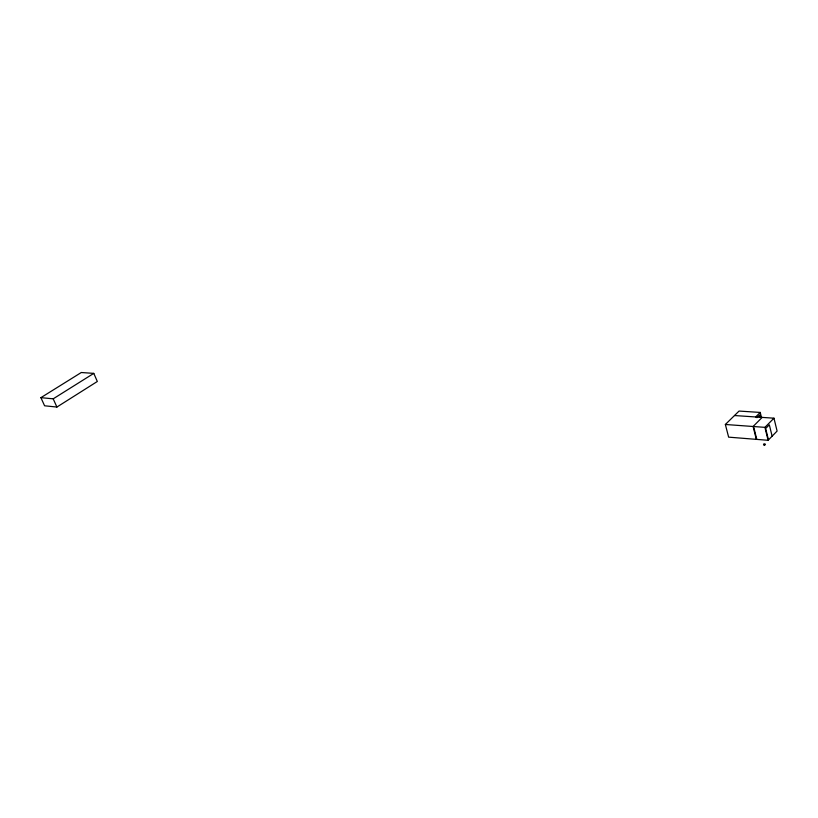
<?xml version="1.0" encoding="UTF-8"?>
<svg xmlns="http://www.w3.org/2000/svg" width="818" height="818" viewBox="0 0 818 818"><rect width="100%" height="100%" fill="white"/><g stroke="black" fill="none" stroke-linecap="round" stroke-linejoin="round"><path stroke-width="1.23" d="M761.364 417.068L760.229 412.436L739.063 411.065L725.361 424.481L728.634 437.149L768.102 440.299L777.1 431.076L773.961 418.192L734.503 415.534M725.361 424.481L764.912 427.354L773.961 418.192M762.182 417.395L753.102 426.495L756.313 439.358M755.679 416.965L760.229 412.436M756.936 417.671L759.625 414.982L760.178 417.221M56.902 407.047L97.322 381.485L93.784 373.376L81.279 372.517L40.9 397.66L44.591 405.789L56.902 407.047L53.201 398.826L40.9 397.66M53.201 398.826L93.784 373.376M764.37 445.462C767.836 443.591 761.517 442.927 764.196 445.411M753.859 427.661L756.691 438.98M764.912 427.354L768.102 440.299M772.12 436.178L769.329 424.808L765.658 428.52L768.47 439.92"/></g></svg>
